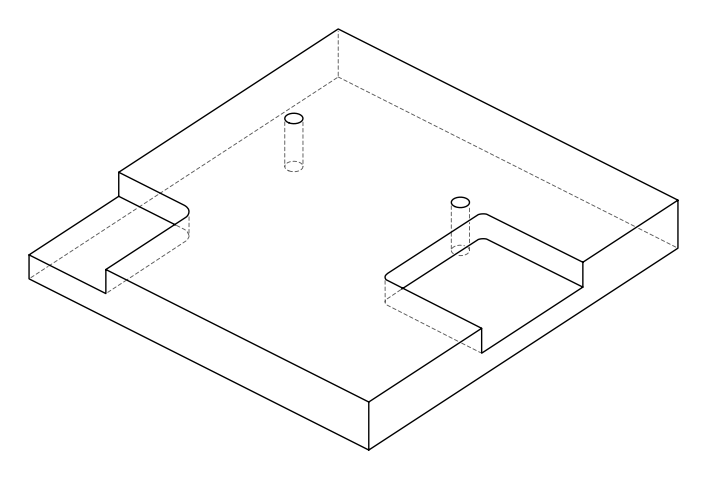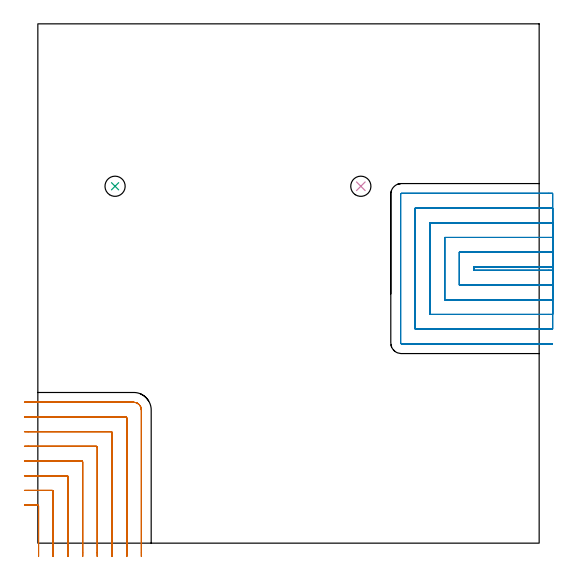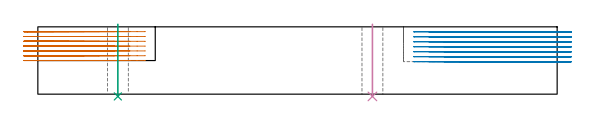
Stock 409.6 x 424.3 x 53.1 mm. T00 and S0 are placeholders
(PLAN: 4 operations, 1 tool changes, 47.8 min)
(1 MILL_CORNER_NOTCH_RECTANGULAR | CORNER_NOTCH_RECTANGULAR | UGT0201_008 | Follow Part, ap 4, ae 75% | 16.86 min | 302064 mm3)
(2 MILL_SLOT | SLOT_PARTIAL_RECTANGULAR | UGT0201_008 | Follow Part, ap 4, ae 75% | 30.45 min | 462088 mm3)
(3 INDEXABLE_INSERT_DRILL_THROUGH_HOLE_FROM_SOLID | STEP1HOLE | NXT0302_004 | 0.23 min | 11332 mm3)
(4 INDEXABLE_INSERT_DRILL_THROUGH_HOLE_FROM_SOLID_1 | STEP1HOLE_1 | NXT0302_004 | 0.23 min | 11335 mm3)
(TOOL UGT0201_008 | End Mill 16 mm | D16 FL32 Z4)
(TOOL NXT0302_004 | Index. Insert Drill 16.5mm [880-D1650L20-05] | D16.5 PA176 FL83 Z2)
(OP 1 MILL_CORNER_NOTCH_RECTANGULAR)
G17 G21 G94 G90
T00 M6
G54
G17 G0 G90 X0.6 Y-11. S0 M3
G43 Z63.1 H0
Z49.3
G94 G1 Y-8. F250.
Y30.307 F500.
G3 X-0.193 Y31.1 R0.8
G1 X-8.
X-11. F250.
G0 Z63.1
X12.6 Y-11.
Z49.3
G1 Y-8.
Y42.306 F500.
G3 X11.806 Y43.1 R0.8
G1 X-8.
X-11. F250.
G0 Z63.1
X24.6 Y-11.
Z49.3
G1 Y-8.
Y54.306 F500.
G3 X23.806 Y55.1 R0.8
G1 X-8.
X-11. F250.
G0 Z63.1
X36.6 Y-11.
Z49.3
G1 Y-8.
Y66.305 F500.
G3 X35.805 Y67.1 R0.8
G1 X-8.
X-11. F250.
G0 Z63.1
X48.6 Y-11.
Z49.3
G1 Y-8.
Y78.305 F500.
G3 X47.805 Y79.1 R0.8
G1 X-8.
X-11. F250.
G0 Z63.1
X60.6 Y-11.
Z49.3
G1 Y-8.
Y90.305 F500.
G3 X59.805 Y91.1 R0.8
G1 X-8.
X-11. F250.
G0 Z63.1
X72.6 Y-11.
Z49.3
G1 Y-8.
Y102.304 F500.
G3 X71.804 Y103.1 R0.8
G1 X-8.
X-11. F250.
G0 Z63.1
X84.6 Y-11.
Z49.3
G1 Y-8.
Y108.8 F500.
G3 X78.3 Y115.1 R6.3
G1 X-8.
X-11. F250.
G0 Z63.1
X0.6 Y-11.
Z45.5
G1 Y-8.
Y30.307 F500.
G3 X-0.193 Y31.1 R0.8
G1 X-8.
X-11. F250.
G0 Z63.1
X12.6 Y-11.
Z45.5
G1 Y-8.
Y42.306 F500.
G3 X11.806 Y43.1 R0.8
G1 X-8.
X-11. F250.
G0 Z63.1
X24.6 Y-11.
Z45.5
G1 Y-8.
Y54.306 F500.
G3 X23.806 Y55.1 R0.8
G1 X-8.
X-11. F250.
G0 Z63.1
X36.6 Y-11.
Z45.5
G1 Y-8.
Y66.305 F500.
G3 X35.805 Y67.1 R0.8
G1 X-8.
X-11. F250.
G0 Z63.1
X48.6 Y-11.
Z45.5
G1 Y-8.
Y78.305 F500.
G3 X47.805 Y79.1 R0.8
G1 X-8.
X-11. F250.
G0 Z63.1
X60.6 Y-11.
Z45.5
G1 Y-8.
Y90.305 F500.
G3 X59.805 Y91.1 R0.8
G1 X-8.
X-11. F250.
G0 Z63.1
X72.6 Y-11.
Z45.5
G1 Y-8.
Y102.304 F500.
G3 X71.804 Y103.1 R0.8
G1 X-8.
X-11. F250.
G0 Z63.1
X84.6 Y-11.
Z45.5
G1 Y-8.
Y108.8 F500.
G3 X78.3 Y115.1 R6.3
G1 X-8.
X-11. F250.
G0 Z63.1
X0.6 Y-11.
Z41.7
G1 Y-8.
Y30.307 F500.
G3 X-0.193 Y31.1 R0.8
G1 X-8.
X-11. F250.
G0 Z63.1
X12.6 Y-11.
Z41.7
G1 Y-8.
Y42.306 F500.
G3 X11.806 Y43.1 R0.8
G1 X-8.
X-11. F250.
G0 Z63.1
X24.6 Y-11.
Z41.7
G1 Y-8.
Y54.306 F500.
G3 X23.806 Y55.1 R0.8
G1 X-8.
X-11. F250.
G0 Z63.1
X36.6 Y-11.
Z41.7
G1 Y-8.
Y66.305 F500.
G3 X35.805 Y67.1 R0.8
G1 X-8.
X-11. F250.
G0 Z63.1
X48.6 Y-11.
Z41.7
G1 Y-8.
Y78.305 F500.
G3 X47.805 Y79.1 R0.8
G1 X-8.
X-11. F250.
G0 Z63.1
X60.6 Y-11.
Z41.7
G1 Y-8.
Y90.305 F500.
G3 X59.805 Y91.1 R0.8
G1 X-8.
X-11. F250.
G0 Z63.1
X72.6 Y-11.
Z41.7
G1 Y-8.
Y102.304 F500.
G3 X71.804 Y103.1 R0.8
G1 X-8.
X-11. F250.
G0 Z63.1
X84.6 Y-11.
Z41.7
G1 Y-8.
Y108.8 F500.
G3 X78.3 Y115.1 R6.3
G1 X-8.
X-11. F250.
G0 Z63.1
X0.6 Y-11.
Z37.9
G1 Y-8.
Y30.307 F500.
G3 X-0.193 Y31.1 R0.8
G1 X-8.
X-11. F250.
G0 Z63.1
X12.6 Y-11.
Z37.9
G1 Y-8.
Y42.306 F500.
G3 X11.806 Y43.1 R0.8
G1 X-8.
X-11. F250.
G0 Z63.1
X24.6 Y-11.
Z37.9
G1 Y-8.
Y54.306 F500.
G3 X23.806 Y55.1 R0.8
G1 X-8.
X-11. F250.
G0 Z63.1
X36.6 Y-11.
Z37.9
G1 Y-8.
Y66.305 F500.
G3 X35.805 Y67.1 R0.8
G1 X-8.
X-11. F250.
G0 Z63.1
X48.6 Y-11.
Z37.9
G1 Y-8.
Y78.305 F500.
G3 X47.805 Y79.1 R0.8
G1 X-8.
X-11. F250.
G0 Z63.1
X60.6 Y-11.
Z37.9
G1 Y-8.
Y90.305 F500.
G3 X59.805 Y91.1 R0.8
G1 X-8.
X-11. F250.
G0 Z63.1
X72.6 Y-11.
Z37.9
G1 Y-8.
Y102.304 F500.
G3 X71.804 Y103.1 R0.8
G1 X-8.
X-11. F250.
G0 Z63.1
X84.6 Y-11.
Z37.9
G1 Y-8.
Y108.8 F500.
G3 X78.3 Y115.1 R6.3
G1 X-8.
X-11. F250.
G0 Z63.1
X0.6 Y-11.
Z34.1
G1 Y-8.
Y30.307 F500.
G3 X-0.193 Y31.1 R0.8
G1 X-8.
X-11. F250.
G0 Z63.1
X12.6 Y-11.
Z34.1
G1 Y-8.
Y42.306 F500.
G3 X11.806 Y43.1 R0.8
G1 X-8.
X-11. F250.
G0 Z63.1
X24.6 Y-11.
Z34.1
G1 Y-8.
Y54.306 F500.
G3 X23.806 Y55.1 R0.8
G1 X-8.
X-11. F250.
G0 Z63.1
X36.6 Y-11.
Z34.1
G1 Y-8.
Y66.305 F500.
G3 X35.805 Y67.1 R0.8
G1 X-8.
X-11. F250.
G0 Z63.1
X48.6 Y-11.
Z34.1
G1 Y-8.
Y78.305 F500.
G3 X47.805 Y79.1 R0.8
G1 X-8.
X-11. F250.
G0 Z63.1
X60.6 Y-11.
Z34.1
G1 Y-8.
Y90.305 F500.
G3 X59.805 Y91.1 R0.8
G1 X-8.
X-11. F250.
G0 Z63.1
X72.6 Y-11.
Z34.1
G1 Y-8.
Y102.304 F500.
G3 X71.804 Y103.1 R0.8
G1 X-8.
X-11. F250.
G0 Z63.1
X84.6 Y-11.
Z34.1
G1 Y-8.
Y108.8 F500.
G3 X78.3 Y115.1 R6.3
G1 X-8.
X-11. F250.
G0 Z63.1
X0.6 Y-11.
Z30.3
G1 Y-8.
Y30.307 F500.
G3 X-0.193 Y31.1 R0.8
G1 X-8.
X-11. F250.
G0 Z63.1
X12.6 Y-11.
Z30.3
G1 Y-8.
Y42.306 F500.
G3 X11.806 Y43.1 R0.8
G1 X-8.
X-11. F250.
G0 Z63.1
X24.6 Y-11.
Z30.3
G1 Y-8.
Y54.306 F500.
G3 X23.806 Y55.1 R0.8
G1 X-8.
X-11. F250.
G0 Z63.1
X36.6 Y-11.
Z30.3
G1 Y-8.
Y66.305 F500.
G3 X35.805 Y67.1 R0.8
G1 X-8.
X-11. F250.
G0 Z63.1
X48.6 Y-11.
Z30.3
G1 Y-8.
Y78.305 F500.
G3 X47.805 Y79.1 R0.8
G1 X-8.
X-11. F250.
G0 Z63.1
X60.6 Y-11.
Z30.3
G1 Y-8.
Y90.305 F500.
G3 X59.805 Y91.1 R0.8
G1 X-8.
X-11. F250.
G0 Z63.1
X72.6 Y-11.
Z30.3
G1 Y-8.
Y102.304 F500.
G3 X71.804 Y103.1 R0.8
G1 X-8.
X-11. F250.
G0 Z63.1
X84.6 Y-11.
Z30.3
G1 Y-8.
Y108.8 F500.
G3 X78.3 Y115.1 R6.3
G1 X-8.
X-11. F250.
G0 Z63.1
X0.6 Y-11.
Z26.5
G1 Y-8.
Y30.307 F500.
G3 X-0.193 Y31.1 R0.8
G1 X-8.
X-11. F250.
G0 Z63.1
X12.6 Y-11.
Z26.5
G1 Y-8.
Y42.306 F500.
G3 X11.806 Y43.1 R0.8
G1 X-8.
X-11. F250.
G0 Z63.1
X24.6 Y-11.
Z26.5
G1 Y-8.
Y54.306 F500.
G3 X23.806 Y55.1 R0.8
G1 X-8.
X-11. F250.
G0 Z63.1
X36.6 Y-11.
Z26.5
G1 Y-8.
Y66.305 F500.
G3 X35.805 Y67.1 R0.8
G1 X-8.
X-11. F250.
G0 Z63.1
X48.6 Y-11.
Z26.5
G1 Y-8.
Y78.305 F500.
G3 X47.805 Y79.1 R0.8
G1 X-8.
X-11. F250.
G0 Z63.1
X60.6 Y-11.
Z26.5
G1 Y-8.
Y90.305 F500.
G3 X59.805 Y91.1 R0.8
G1 X-8.
X-11. F250.
G0 Z63.1
X72.6 Y-11.
Z26.5
G1 Y-8.
Y102.304 F500.
G3 X71.804 Y103.1 R0.8
G1 X-8.
X-11. F250.
G0 Z63.1
X84.6 Y-11.
Z26.5
G1 Y-8.
Y108.8 F500.
G3 X78.3 Y115.1 R6.3
G1 X-8.
X-11. F250.
G0 Z63.1
M5
M2
(OP 2 MILL_SLOT)
G17 G21 G94 G90
T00 M6
G54
G17 G0 G90 X420.6 Y225.8 S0 M3
G43 Z63.1 H0
Z49.171
G94 G1 X417.6 F250.
X356.4 F500.
Y222.9
X417.6
X420.6 F250.
Y237.8
X417.6
X344.4 F500.
Y210.9
X417.6
X420.6 F250.
Y249.8
X417.6
X332.4 F500.
Y198.9
X417.6
X420.6 F250.
Y261.8
X417.6
X320.4 F500.
Y186.9
X417.6
X420.6 F250.
Y273.8
X417.6
X308.4 F500.
Y174.9
X417.6
X420.6 F250.
Y285.8
X417.6
X297.1 F500.
G3 X296.4 Y285.1 R0.7
G1 Y163.6
G3 X297.1 Y162.9 R0.7
G1 X417.6
X420.6 F250.
G0 Y225.8 Z45.243
G1 X417.6
X356.4 F500.
Y222.9
X417.6
X420.6 F250.
Y237.8
X417.6
X344.4 F500.
Y210.9
X417.6
X420.6 F250.
Y249.8
X417.6
X332.4 F500.
Y198.9
X417.6
X420.6 F250.
Y261.8
X417.6
X320.4 F500.
Y186.9
X417.6
X420.6 F250.
Y273.8
X417.6
X308.4 F500.
Y174.9
X417.6
X420.6 F250.
Y285.8
X417.6
X297.1 F500.
G3 X296.4 Y285.1 R0.7
G1 Y163.6
G3 X297.1 Y162.9 R0.7
G1 X417.6
X420.6 F250.
G0 Y225.8 Z41.314
G1 X417.6
X356.4 F500.
Y222.9
X417.6
X420.6 F250.
Y237.8
X417.6
X344.4 F500.
Y210.9
X417.6
X420.6 F250.
Y249.8
X417.6
X332.4 F500.
Y198.9
X417.6
X420.6 F250.
Y261.8
X417.6
X320.4 F500.
Y186.9
X417.6
X420.6 F250.
Y273.8
X417.6
X308.4 F500.
Y174.9
X417.6
X420.6 F250.
Y285.8
X417.6
X297.1 F500.
G3 X296.4 Y285.1 R0.7
G1 Y163.6
G3 X297.1 Y162.9 R0.7
G1 X417.6
X420.6 F250.
G0 Y225.8 Z37.386
G1 X417.6
X356.4 F500.
Y222.9
X417.6
X420.6 F250.
Y237.8
X417.6
X344.4 F500.
Y210.9
X417.6
X420.6 F250.
Y249.8
X417.6
X332.4 F500.
Y198.9
X417.6
X420.6 F250.
Y261.8
X417.6
X320.4 F500.
Y186.9
X417.6
X420.6 F250.
Y273.8
X417.6
X308.4 F500.
Y174.9
X417.6
X420.6 F250.
Y285.8
X417.6
X297.1 F500.
G3 X296.4 Y285.1 R0.7
G1 Y163.6
G3 X297.1 Y162.9 R0.7
G1 X417.6
X420.6 F250.
G0 Y225.8 Z33.457
G1 X417.6
X356.4 F500.
Y222.9
X417.6
X420.6 F250.
Y237.8
X417.6
X344.4 F500.
Y210.9
X417.6
X420.6 F250.
Y249.8
X417.6
X332.4 F500.
Y198.9
X417.6
X420.6 F250.
Y261.8
X417.6
X320.4 F500.
Y186.9
X417.6
X420.6 F250.
Y273.8
X417.6
X308.4 F500.
Y174.9
X417.6
X420.6 F250.
Y285.8
X417.6
X297.1 F500.
G3 X296.4 Y285.1 R0.7
G1 Y163.6
G3 X297.1 Y162.9 R0.7
G1 X417.6
X420.6 F250.
G0 Y225.8 Z29.529
G1 X417.6
X356.4 F500.
Y222.9
X417.6
X420.6 F250.
Y237.8
X417.6
X344.4 F500.
Y210.9
X417.6
X420.6 F250.
Y249.8
X417.6
X332.4 F500.
Y198.9
X417.6
X420.6 F250.
Y261.8
X417.6
X320.4 F500.
Y186.9
X417.6
X420.6 F250.
Y273.8
X417.6
X308.4 F500.
Y174.9
X417.6
X420.6 F250.
Y285.8
X417.6
X297.1 F500.
G3 X296.4 Y285.1 R0.7
G1 Y163.6
G3 X297.1 Y162.9 R0.7
G1 X417.6
X420.6 F250.
G0 Y225.8 Z25.6
G1 X417.6
X356.4 F500.
Y222.9
X417.6
X420.6 F250.
Y237.8
X417.6
X344.4 F500.
Y210.9
X417.6
X420.6 F250.
Y249.8
X417.6
X332.4 F500.
Y198.9
X417.6
X420.6 F250.
Y261.8
X417.6
X320.4 F500.
Y186.9
X417.6
X420.6 F250.
Y273.8
X417.6
X308.4 F500.
Y174.9
X417.6
X420.6 F250.
Y285.8
X417.6
X297.1 F500.
G3 X296.4 Y285.1 R0.7
G1 Y163.6
G3 X297.1 Y162.9 R0.7
G1 X417.6
X420.6 F250.
G0 Z63.1
M5
M2
(OP 3 INDEXABLE_INSERT_DRILL_THROUGH_HOLE_FROM_SOLID)
G17 G21 G94 G90
T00 M6
G54
G17 G0 G90 X63.1 Y291.6 S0 M3
G43 Z63.1 H1
G94 G81 G98 Z-1.788 F250. R55.1
G80
M5
M2
(OP 4 INDEXABLE_INSERT_DRILL_THROUGH_HOLE_FROM_SOLID_1)
G17 G21 G94 G90
T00 M6
G54
G17 G0 G90 X263.9 Y291.6 S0 M3
G43 Z63.1 H1
G94 G81 G98 Z-1.788 F250. R55.1
G80
M5
M2
